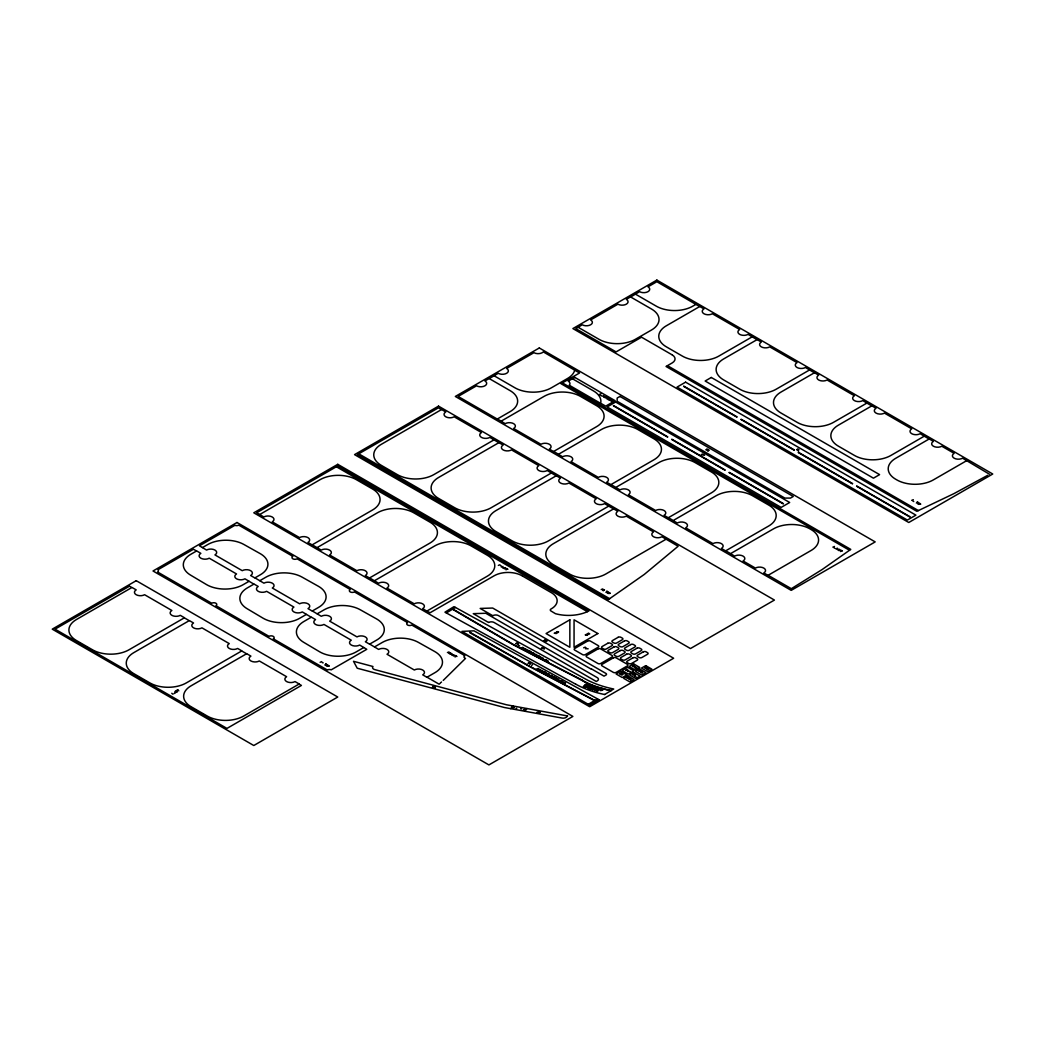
<?xml version="1.0" encoding="UTF-8"?>
<svg xmlns="http://www.w3.org/2000/svg" width="1045" height="1045" viewBox="0 0 1045 1045"><rect width="100%" height="100%" fill="white"/><g stroke="black" fill="none" stroke-linecap="round" stroke-linejoin="round"><path stroke-width="1.5" d="M586.467 634.89L585.252 634.851L585.879 635.269A2.521 1.45 0 0 0 586.206 635.138L587.042 635.308L586.206 635.138M513.84 707.779L514.375 707.569M586.924 687.048L584.86 687.375L585.827 686.369L586.898 686.879M602.586 690.249L600.47 690.575L601.476 689.595L602.56 690.105M556.136 632.329L557.612 632.878M587.826 634.746L586.349 634.197M596.525 691.006L597.453 691.476M599.007 688.746L598.563 689.922L601.202 689.504M329.057 666.096L326.85 666.161L328.248 665.351L329.057 665.926M610.123 593.403L607.929 593.442L609.326 592.633L610.136 593.207M621.723 673.934L619.528 673.973L620.926 673.176L621.723 673.751M627.901 670.341L625.694 670.407L627.091 669.597L627.901 670.172M629.051 678.166L626.856 678.205L628.254 677.395L629.051 677.97M634.55 666.423L632.356 666.462L633.753 665.652L634.55 666.227M634.877 674.861L632.708 674.848L634.106 674.038L634.916 674.613M640.977 671.426L638.808 671.426L640.206 670.616L641.016 671.19M646.777 667.873L644.687 667.977L645.98 667.102L646.777 667.677M920.567 504.239L918.516 504.291L919.796 503.429L920.606 504.003M552.348 676.285L550.166 676.35L551.499 675.514L552.348 676.089M555.77 678.153L553.615 678.179L554.947 677.33L555.809 677.905M536.869 655.293L534.713 655.306L536.059 654.47L536.908 655.045M540.33 657.07L538.149 657.135L539.494 656.299L540.343 656.874M520.671 708.732L521.586 708.889M524.394 709.398L523.401 709.816M540.147 711.802L539.547 712.886L538.149 712.625M629.639 679.394L630.422 679.968M556.384 633.518L554.229 633.218L556.436 633.283M549.37 674.391L548.52 675.488L551.251 675.383M533.943 653.334L533.081 654.444L535.811 654.34M524.812 711.266L526.954 708.562M435.452 687.061L434.629 688.093L433.296 687.741M510.731 708.68L512.899 705.976M516.779 708.288L516.073 708.484M538.175 711.998L536.764 712.376M622.742 674.704L621.292 675.031M584.769 685.22L585.775 684.24L587.029 684.671M588.426 686.46L589.968 685.664M588.217 688.315L587.852 687.714M589.85 686.957L590.856 685.964L590.817 687.101L592.515 686.526L591.509 687.505M593.116 688.067L594.122 687.087M592.476 689.974L593.482 688.995L594.736 689.426M594.84 690.784L596.133 689.896M596.538 689.243L597.544 688.263L598.798 688.694M443.237 680.399L465.534 658.389A2.965 1.711 0 0 1 464.868 655.672L411.782 625.028A2.965 1.711 0 0 1 407.589 625.028A2.965 1.711 0 0 1 407.589 622.611L354.425 591.914A2.965 1.711 0 0 1 350.232 591.914A2.965 1.711 0 0 1 350.232 589.498L297.067 558.801A2.965 1.711 0 0 1 292.874 558.801A2.965 1.711 0 0 1 292.874 556.371L238.743 525.126A2.965 1.711 0 0 1 234.916 525.308L199.438 545.803L206.557 550.062A5.943 3.422 0 0 1 214.943 550.062A5.943 3.422 0 0 1 214.943 554.908L242.244 570.674A5.943 3.422 0 0 1 250.643 570.674A5.943 3.422 0 0 1 250.643 575.521L254.68 577.846M433.361 687.323L432.434 687.519M441.526 681.98L440.846 682.607M440.154 683.234L439.122 684.188L427.052 677.212L434.929 672.667A25.733 14.852 0 0 0 434.668 651.505L418.34 642.348A25.733 14.852 0 0 0 382.209 642.492L374.567 646.907M557.037 631.585L558.631 631.977M621.749 674.234L622.846 674.312M515.642 643.824L516.975 642.975L518.059 643.55M517.588 644.83L518.477 643.942M536.673 669.257L538.018 668.408L539.089 668.983M539.821 670.903L541.545 670.263M541.049 671.556L542.381 670.707L541.937 671.804L543.805 671.439L542.473 672.288M543.844 673.019L545.177 672.183M546.77 674.574L548.116 673.738L549.187 674.312M560.185 681.64L561.518 680.804L562.602 681.366M562.21 682.712L563.804 681.993M564.169 683.744L565.528 682.881L563.673 683.103L564.653 683.613M521.311 648.161L522.657 647.325L523.728 647.9M524.446 649.82L526.171 649.18M525.648 650.473L526.993 649.624L526.549 650.721L528.417 650.369L527.059 651.218M528.43 651.949L529.776 651.113M531.343 653.517L532.689 652.681L533.76 653.256M544.667 660.636L546.012 659.8L547.084 660.375M546.692 661.707L548.285 661.002M446.372 612.971L455.424 607.432M604.676 694.507L613.715 689.008A78.336 45.222 0 0 1 584.743 678.623L453.987 606.649L444.948 612.174L575.638 684.161M527.96 663.418L529.332 662.595L530.39 663.183M529.867 664.463L530.782 663.588M531.644 665.443L532.558 664.581M597.975 690.928L597.152 690.849M588.296 633.074L589.733 633.858L587.525 633.819M588.283 704.304L597.492 698.857M989.524 474.26L962.549 458.193A5.943 3.422 0 0 1 954.15 458.193A5.943 3.422 0 0 1 954.15 453.347L941.806 446.228A5.943 3.422 0 0 1 933.407 446.228A5.943 3.422 0 0 1 933.407 441.382L929.384 439.044M987.773 475.279L953.915 493.645L916.87 511.305L666.031 366.468L672.157 362.942A9.901 5.708 0 0 0 672.157 354.869M488.982 378.63L484.945 380.955A5.943 3.422 0 0 1 484.945 385.801A5.943 3.422 0 0 1 476.546 385.801L458.115 396.447L497.093 418.954M630.357 297.015L626.321 299.34A5.943 3.422 0 0 1 626.321 304.186A5.943 3.422 0 0 1 617.935 304.186L590.634 319.94A5.943 3.422 0 0 1 590.634 324.786A5.943 3.422 0 0 1 582.235 324.786L575.808 328.652L616.08 351.904L641.552 337.195L671.804 354.66M202.482 547.567L207.668 544.576A25.733 14.852 0 0 1 243.785 544.419L260.127 553.589A25.733 14.852 0 0 1 260.388 574.737L254.98 577.872L263.915 583.175A5.943 3.422 0 0 1 272.314 583.175A5.943 3.422 0 0 1 272.314 588.021L299.601 603.788A5.943 3.422 0 0 1 308.001 603.788A5.943 3.422 0 0 1 308.001 608.634L312.037 610.959M259.774 514.493L320.031 479.694A25.733 14.852 0 0 1 356.423 479.694L372.529 488.995A25.733 14.852 0 0 1 372.529 509.999L312.259 544.798L321.194 550.101A5.943 3.422 0 0 1 329.593 550.101A5.943 3.422 0 0 1 329.593 554.96L356.894 570.714A5.943 3.422 0 0 1 365.293 570.714A5.943 3.422 0 0 1 365.293 575.56L369.316 577.885M695.879 304.382L692.744 306.198A25.733 14.852 0 0 1 656.351 306.198L635.53 294.181M572.229 378.826L568.206 381.151A5.943 3.422 0 0 1 569.225 385.226L600.379 403.213M249.01 581.307L243.119 584.717A25.733 14.852 0 0 1 206.466 584.56L190.595 575.129A25.733 14.852 0 0 1 190.856 554.268L196.525 551.002L193.469 549.239L157.886 569.786A2.965 1.711 0 0 1 157.573 571.994L211.691 603.239A2.965 1.711 0 0 1 215.897 603.239A2.965 1.711 0 0 1 215.897 605.669L269.048 636.353A2.965 1.711 0 0 1 273.254 636.353A2.965 1.711 0 0 1 273.254 638.782L327.385 670.028A2.965 1.711 0 0 1 331.2 669.845L366.782 649.311L359.663 645.039A5.943 3.422 0 0 1 351.264 645.039A5.943 3.422 0 0 1 351.264 640.193L323.963 624.44A5.943 3.422 0 0 1 315.564 624.44A5.943 3.422 0 0 1 315.564 619.594L311.541 617.255M493.932 439.906L433.779 474.639A25.733 14.852 0 0 1 397.387 474.639L381.294 465.338A25.733 14.852 0 0 1 381.294 444.334L441.447 409.601L438.391 407.837L357.351 454.627L608.386 599.556L644.282 574.423L678.14 546.248L661.942 536.751A5.943 3.422 0 0 1 653.556 536.751A5.943 3.422 0 0 1 653.556 531.905L626.255 516.139A5.943 3.422 0 0 1 617.856 516.139A5.943 3.422 0 0 1 617.856 511.292L613.833 508.967M259.839 580.68L265.848 577.219A25.733 14.852 0 0 1 301.966 577.062L318.307 586.232A25.733 14.852 0 0 1 318.568 607.38L312.337 610.985L321.272 616.289A5.943 3.422 0 0 1 329.671 616.289A5.943 3.422 0 0 1 329.671 621.148L356.972 636.901A5.943 3.422 0 0 1 365.358 636.901A5.943 3.422 0 0 1 365.358 641.748L369.394 644.073M317.131 547.606L377.402 512.808A25.733 14.852 0 0 1 413.781 512.808L429.887 522.108A25.733 14.852 0 0 1 429.887 543.113L369.616 577.911L378.551 583.228A5.943 3.422 0 0 1 386.95 583.228A5.943 3.422 0 0 1 386.95 588.074L414.251 603.827A5.943 3.422 0 0 1 422.65 603.827A5.943 3.422 0 0 1 422.65 608.673L426.673 611.011M599.255 394.527L600.901 393.847M602.233 396.251L603.879 395.572M605.212 397.962L606.975 397.361M606.845 398.903L608.242 398.106M611.155 401.398L612.553 400.588M752.126 336.869L718.803 356.11A25.733 14.852 0 0 1 682.411 356.11L666.305 346.809A25.733 14.852 0 0 1 666.305 325.805L699.641 306.564L656.861 281.706L647.991 286.826A5.943 3.422 0 0 1 647.991 291.673A5.943 3.422 0 0 1 639.592 291.673L630.658 296.989L651.479 309.006A25.733 14.852 0 0 1 651.479 330.024L635.373 339.311A25.733 14.852 0 0 1 598.994 339.311L578.172 327.294M306.368 614.421L299.654 618.3A25.733 14.852 0 0 1 263.013 618.157L247.142 608.726A25.733 14.852 0 0 1 247.404 587.865L253.883 584.129L244.948 578.812A5.943 3.422 0 0 1 236.549 578.812A5.943 3.422 0 0 1 236.549 573.966L209.248 558.2A5.943 3.422 0 0 1 200.849 558.2A5.943 3.422 0 0 1 200.849 553.354L196.826 551.028M551.303 473.019L491.137 507.752A25.733 14.852 0 0 1 454.745 507.752L438.652 498.452A25.733 14.852 0 0 1 438.652 477.447L498.805 442.714L489.87 437.398A5.943 3.422 0 0 1 481.471 437.398A5.943 3.422 0 0 1 481.471 432.552L454.17 416.798A5.943 3.422 0 0 1 445.784 416.798A5.943 3.422 0 0 1 445.784 411.952L441.748 409.627M171.772 693.279L172.934 694.233M177.964 689.713L175.704 691.019L177.101 691.829M176.396 691.411L177.141 690.98M175.416 692.156L176.174 691.712M174.071 693.567L175.011 693.031M317.21 613.794L324.028 609.862A25.733 14.852 0 0 1 360.159 609.705L376.487 618.875A25.733 14.852 0 0 1 376.749 640.023L369.695 644.099L378.63 649.415A5.943 3.422 0 0 1 387.029 649.415A5.943 3.422 0 0 1 387.029 654.261L414.329 670.015A5.943 3.422 0 0 1 422.729 670.015A5.943 3.422 0 0 1 422.729 674.861L426.752 677.199M374.489 580.72L434.759 545.921A25.733 14.852 0 0 1 471.138 545.921L487.244 555.222A25.733 14.852 0 0 1 487.244 576.226L426.974 611.025L430.031 612.788L494.115 575.795A19.79 11.43 0 0 1 522.108 575.795M809.496 369.982L776.161 389.223A25.733 14.852 0 0 1 739.769 389.223L723.676 379.936A25.733 14.852 0 0 1 723.676 358.918L756.998 339.677L748.063 334.361A5.943 3.422 0 0 1 739.664 334.361A5.943 3.422 0 0 1 739.664 329.515L712.363 313.761A5.943 3.422 0 0 1 703.977 313.761A5.943 3.422 0 0 1 703.977 308.915L699.941 306.59M320.123 662.282L321.769 661.603M324.799 664.973L326.197 664.163M498.36 565.41L500.006 564.744M501.352 567.135L502.998 566.468M705.845 449.846L707.243 449.036L708.288 449.637M363.725 647.547L356.201 651.897A25.733 14.852 0 0 1 319.548 651.74L303.677 642.309A25.733 14.852 0 0 1 303.938 621.462L311.24 617.242L302.305 611.926A5.943 3.422 0 0 1 293.906 611.926A5.943 3.422 0 0 1 293.906 607.08L266.606 591.313A5.943 3.422 0 0 1 258.206 591.313A5.943 3.422 0 0 1 258.206 586.467L254.183 584.142M608.66 506.133L548.494 540.866A25.733 14.852 0 0 1 512.115 540.866L496.009 531.578A25.733 14.852 0 0 1 496.009 510.561L556.162 475.828L547.227 470.524A5.943 3.422 0 0 1 538.828 470.524A5.943 3.422 0 0 1 538.828 465.665L511.541 449.912A5.943 3.422 0 0 1 503.141 449.912A5.943 3.422 0 0 1 503.141 445.065L499.105 442.74M701.104 454.902L702.501 454.092L703.533 454.693M707.779 450.944L709.189 450.134L707.321 450.291L708.262 450.839M504.33 568.846L506.093 568.258M505.963 569.799L507.361 568.989M866.854 403.096L833.518 422.337A25.733 14.852 0 0 1 797.126 422.337L781.033 413.049A25.733 14.852 0 0 1 781.033 392.045L814.369 372.791L805.421 367.487A5.943 3.422 0 0 1 797.021 367.487A5.943 3.422 0 0 1 797.021 362.628L769.734 346.875A5.943 3.422 0 0 1 761.335 346.875A5.943 3.422 0 0 1 761.335 342.028L757.298 339.703M796.577 449.82L797.975 449.023L799.007 449.611M447.417 652.576L449.063 651.91M449.285 653.661L450.709 652.851L448.841 653.007L449.781 653.556M450.408 654.301L452.041 653.634M453.373 656.012L455.137 655.424M455.019 656.965L456.404 656.155M666.018 539.246L605.852 573.979A25.733 14.852 0 0 1 569.473 573.979L553.367 564.692A25.733 14.852 0 0 1 553.367 543.674L613.533 508.941L604.585 503.638A5.943 3.422 0 0 1 596.186 503.638A5.943 3.422 0 0 1 596.186 498.792L568.898 483.025A5.943 3.422 0 0 1 560.499 483.025A5.943 3.422 0 0 1 560.499 478.179L556.462 475.854M601.202 589.563L602.847 588.897M603.083 590.647L604.506 589.837L602.638 589.994L603.579 590.543M605.878 592.267L607.276 591.457M543.857 640.689L545.255 639.893L546.287 640.48M541.336 648.422L542.734 647.613L543.779 648.213M924.211 436.209L890.876 455.463A25.733 14.852 0 0 1 854.496 455.463L838.39 446.163A25.733 14.852 0 0 1 838.39 425.158L871.726 405.917L862.778 400.601A5.943 3.422 0 0 1 854.392 400.601A5.943 3.422 0 0 1 854.392 395.755L827.091 379.988A5.943 3.422 0 0 1 818.692 379.988A5.943 3.422 0 0 1 818.692 375.142L814.669 372.817M583.659 647.795L585.304 647.129M585.461 648.841L586.428 647.978M966.612 460.701L933.276 479.942A25.733 14.852 0 0 1 896.897 479.942L895.748 479.276A25.733 14.852 0 0 1 895.748 458.272L929.083 439.031L920.149 433.714A5.943 3.422 0 0 1 911.749 433.714A5.943 3.422 0 0 1 911.749 428.868L884.449 413.102A5.943 3.422 0 0 1 876.05 413.102A5.943 3.422 0 0 1 876.05 408.255L872.026 405.93M911.684 500.359L913.317 499.68M832.852 547.149L834.485 546.47M835.83 548.873L837.476 548.194M916.347 503.05L917.745 502.24M634.341 667.611L635.295 666.749M627.679 671.543L628.633 670.694M838.808 550.584L840.572 549.983M635.491 668.278L636.901 667.455L635.047 667.624L635.987 668.173M840.441 551.525L841.839 550.728M628.829 679.341L629.795 678.492M634.694 675.984L635.647 675.135M646.555 669.061L647.508 668.199M640.794 672.562L641.748 671.713M641.878 673.189L642.832 672.34M557.965 632.12L557.142 632.094M323.179 662.83L322.33 662.674M501.391 565.972L500.581 565.815M544.367 649.023L543.596 648.841M631.167 679.485L630.318 679.328M587.251 687.231L587.904 687.114M432.656 686.526L433.688 686.761L432.8 687.166M628.816 671.452L630.37 671.504M586.598 648.749L588.165 648.801M556.005 678.349L556.685 678.296M540.539 657.331L541.219 657.279M608.059 399.595L610.084 399.164L609.353 400.353L610.829 399.595L613.088 400.901M647.809 669.688L649.036 669.022L647.952 668.787A2.73 1.581 0 0 0 647.534 669.009L647.43 669.597M538.828 712.168L539.847 712.35M611.299 690.484L607.654 689.713M610.933 690.706L602.416 688.42M177.01 691.868L174.959 691.45L175.717 692.626M607.315 689.922L602.077 688.616A69.192 39.945 0 0 1 581.895 680.373L513.317 644.791L452.511 609.222M546.026 641.107C544.576 642.832 548.416 639.906 546.261 641.212A2.521 1.45 0 0 1 546.496 641.395L546.365 641.264M434.067 687.323L435.034 687.584M593.455 686.852L594.775 687.31M585.278 684.723L586.193 685.037M597.048 688.733L597.962 689.047M585.409 686.238L584.246 685.833L583.241 686.813L584.455 687.218M590.556 687.989L589.38 687.597L588.387 688.564L589.589 688.982M583.763 686.304L584.534 686.578M588.91 688.067L589.68 688.328M592.985 689.478L593.9 689.791M582.261 680.138L513.631 644.621L452.812 609.039M516.321 643.393L517.105 643.798M518.712 645.418L519.692 645.928M544.602 671.883L545.738 672.484M554.582 677.147L553.589 676.624L552.269 677.46L553.301 677.996M558.997 679.472L558.004 678.95L556.685 679.786L557.716 680.321M537.352 668.826L538.149 669.244M547.449 674.143L548.246 674.561M552.949 677.029L553.615 677.369M557.364 679.355L558.03 679.694M560.851 681.209L561.648 681.627M529.201 650.813L530.337 651.414M539.129 656.116L538.136 655.581L536.803 656.417L537.835 656.965M543.518 658.454L542.525 657.932L541.192 658.755L542.224 659.304M521.991 647.73L522.774 648.148M532.036 653.086L532.806 653.504M537.496 655.986L538.149 656.338M541.885 658.337L542.538 658.677M545.346 660.205L546.13 660.623M547.867 662.334L548.847 662.857M528.665 663L529.436 663.418M917.863 503.063L918.673 503.52M607.393 592.267L608.203 592.737M326.314 664.986L327.124 665.443M917.196 501.927L918.281 502.554M919.064 503.011L917.601 503.781M912.821 501.012L913.748 501.548M667.441 365.659L918.437 510.6M797.283 449.415L798.04 449.846M797.753 450.499L798.693 451.035M683.874 386.193L737.038 416.89M741.232 419.306L794.304 449.951M798.511 452.38L852.642 483.626M856.835 486.056L909.999 516.752M683.613 386.35L736.777 417.033M740.97 419.463L794.043 450.108M798.249 452.524L852.38 483.783M856.573 486.199L909.738 516.896M706.564 449.428L707.308 449.859M607.694 397.779L608.778 398.406M608.869 399.425L609.64 399.869M610.149 400L610.894 400.431M600.392 395.18L601.332 395.715M701.809 454.484L702.567 454.928M613.624 405.617L667.755 436.875M671.948 439.292L725.112 469.989M729.319 472.405L783.436 503.664M613.363 405.773L667.494 437.019M671.7 439.449L724.851 470.132M729.057 472.562L783.175 503.808M562.393 382.901L850.774 549.396L822.128 569.551L791.339 588.688L768.14 575.286L811.038 550.519A25.733 14.852 0 0 0 811.038 529.515L809.888 528.848A25.733 14.852 0 0 0 773.509 528.848L730.612 553.615L725.739 550.806L768.637 526.04A25.733 14.852 0 0 0 768.637 505.022L752.531 495.735A25.733 14.852 0 0 0 716.138 495.735L673.241 520.501L668.382 517.693L711.279 492.926A25.733 14.852 0 0 0 711.279 471.909L695.173 462.622A25.733 14.852 0 0 0 658.781 462.622L615.884 487.388L611.011 484.566L653.909 459.8A25.733 14.852 0 0 0 653.909 438.796L637.816 429.495A25.733 14.852 0 0 0 601.424 429.495L558.526 454.261L553.654 451.453L596.551 426.687A25.733 14.852 0 0 0 596.551 405.682L580.458 396.382A25.733 14.852 0 0 0 544.066 396.382L501.169 421.148L497.394 418.98L510.104 411.639A25.733 14.852 0 0 0 510.104 390.634L489.282 378.617L498.217 373.3A5.943 3.422 0 0 0 506.616 373.3A5.943 3.422 0 0 0 506.616 368.454L533.917 352.688A5.943 3.422 0 0 0 543.322 351.904L579.557 372.987L560.995 383.698L849.546 550.297M841.29 550.401L842.374 551.028M833.988 547.802L834.916 548.338M494.154 375.795L514.976 387.826A25.733 14.852 0 0 0 551.355 387.826L567.461 378.525A25.733 14.852 0 0 0 574.724 370.191M501.208 421.318L505.231 423.656A5.943 3.422 0 0 1 513.631 423.656A5.943 3.422 0 0 1 513.631 428.502L540.931 444.256A5.943 3.422 0 0 1 549.33 444.256A5.943 3.422 0 0 1 549.33 449.102L553.354 451.427M558.566 454.444L562.602 456.769A5.943 3.422 0 0 1 570.988 456.769A5.943 3.422 0 0 1 570.988 461.616L598.289 477.369A5.943 3.422 0 0 1 606.688 477.369A5.943 3.422 0 0 1 606.688 482.228L610.711 484.553M615.923 487.558L619.959 489.883A5.943 3.422 0 0 1 628.358 489.883A5.943 3.422 0 0 1 628.358 494.729L655.646 510.496A5.943 3.422 0 0 1 664.045 510.496A5.943 3.422 0 0 1 664.045 515.342L668.082 517.667M673.28 520.671L677.317 522.996A5.943 3.422 0 0 1 685.716 522.996A5.943 3.422 0 0 1 685.716 527.843L713.004 543.609A5.943 3.422 0 0 1 721.403 543.609A5.943 3.422 0 0 1 721.403 548.455L725.439 550.78M730.651 553.785L734.674 556.11A5.943 3.422 0 0 1 743.073 556.11A5.943 3.422 0 0 1 743.073 560.969L755.417 568.088A5.943 3.422 0 0 1 763.804 568.088A5.943 3.422 0 0 1 763.804 572.934L767.84 575.259M606.727 591.143L607.811 591.77M608.595 592.228L607.027 592.933M358.748 453.817L609.705 598.707M336.359 466.749L587.394 611.665M522.448 575.991L551.368 592.685A19.724 11.39 0 0 1 551.055 608.974A2.469 1.424 0 0 0 550.95 610.972L555.47 613.689A30.423 17.569 0 0 0 588.923 610.933L337.757 465.939L256.717 512.729L263.836 516.988A5.943 3.422 0 0 1 272.236 516.988A5.943 3.422 0 0 1 272.236 521.834L299.536 537.6A5.943 3.422 0 0 1 307.922 537.6A5.943 3.422 0 0 1 307.922 542.446L311.959 544.772M506.812 568.676L507.896 569.303M635.099 676.233L636.039 676.768M544.563 640.285L545.32 640.716M591.143 668.722L604.023 676.154L605.93 675.057A1.985 1.136 0 0 0 605.93 673.437L492.691 608.046L480.178 608.425L492.783 615.714M590.804 668.931L498.517 615.636A3.958 2.286 0 0 0 493.031 615.583M542.055 648.004L542.799 648.436M488.564 622.493L473.267 613.65L485.781 613.271L597.283 677.656A3.958 2.286 0 0 1 597.283 680.883L596.264 681.471L494.154 622.506A3.958 2.286 0 0 0 488.825 622.363M455.855 655.842L456.939 656.469M325.648 663.849L326.732 664.476M327.516 664.947L325.805 665.56M132.153 587.551L136.19 589.876A5.943 3.422 0 0 0 136.19 594.723A5.943 3.422 0 0 0 144.589 594.723L171.876 610.489A5.943 3.422 0 0 0 171.876 615.335A5.943 3.422 0 0 0 180.276 615.335L184.312 617.66M189.524 620.665L193.547 622.99A5.943 3.422 0 0 0 193.547 627.849A5.943 3.422 0 0 0 201.946 627.849L229.247 643.602A5.943 3.422 0 0 0 229.247 648.449A5.943 3.422 0 0 0 237.633 648.449L241.669 650.774M246.881 653.791L250.905 656.116A5.943 3.422 0 0 0 250.905 660.962A5.943 3.422 0 0 0 259.304 660.962L286.604 676.716A5.943 3.422 0 0 0 286.604 681.562A5.943 3.422 0 0 0 295.003 681.562L299.027 683.887M177.415 690.027L178.813 690.836M703.716 454.797L704.617 455.32M469.95 632.329L529.175 665.992L594.827 700.437M469.61 632.525L528.861 666.174L594.527 700.607M604.676 694.52A78.323 45.222 0 0 1 575.717 684.122M602.429 688.394A68.434 39.514 0 0 1 582.209 680.217M524.956 648.71L522.944 648.788L524.956 648.684M531.526 652.224L529.515 652.354L531.526 652.224M545.477 659.682L543.478 659.839L545.477 659.708M586.585 685.533L588.557 685.429L586.585 685.507M590.961 689.151L592.933 689.047L590.961 689.151M594.291 688.159L596.264 688.067L594.291 688.159M451.949 654.98L453.961 654.928L451.962 654.901M502.906 567.814L504.918 567.735L502.906 567.814M603.788 396.93L605.8 396.865L603.788 396.865M837.372 549.552L839.383 549.461L837.372 549.552M538.319 669.884L540.33 669.806L538.319 669.884M544.928 673.372L546.94 673.28L544.941 673.32M558.971 680.765L560.982 680.687L558.971 680.739M513.382 707.308L512.285 707.413L513.382 707.308M524.577 709.437L525.361 709.882L524.577 709.437M567.526 715.956L566.834 716.831A3.958 2.286 0 0 1 562.04 718.059L504.382 707.504L357.207 668.212L353.51 661.302L372.974 666.501A3.958 2.286 0 0 0 374.815 669.623L506.551 704.787L567.526 715.956M598.903 699.654L589.68 705.114L461.955 631.376L473.999 630.84L598.903 699.654M136.229 580.68L52.25 629.155L253.791 745.516L337.757 697.028L136.229 580.68M236.993 522.5L153.014 570.988L488.916 764.914L572.882 716.426L236.993 522.5M337.757 464.32L253.791 512.808L589.68 706.733L673.646 658.245L337.757 464.32M438.521 406.139L354.555 454.627L690.445 648.553L774.423 600.065L438.521 406.139M539.298 347.972L455.32 396.447L791.209 590.373L875.187 541.898L539.298 347.972M656.861 280.086L572.882 328.574L908.771 522.5L992.75 474.012L656.861 280.086M129.502 586.167L55.045 629.155L226.961 728.417L301.417 685.429L299.066 684.07L243.655 716.06A25.733 14.852 0 0 1 207.276 716.06L191.17 706.76A25.733 14.852 0 0 1 191.17 685.755L246.581 653.765L241.708 650.957L186.297 682.934A25.733 14.852 0 0 1 149.918 682.934L133.812 673.646A25.733 14.852 0 0 1 133.812 652.629L189.223 620.652L184.351 617.83L128.94 649.82A25.733 14.852 0 0 1 92.548 649.82L76.455 640.533A25.733 14.852 0 0 1 76.455 619.515L131.853 587.525L129.502 586.167M574.894 377.454L572.529 378.812L593.351 390.83A25.733 14.852 0 0 1 600.679 403.239L605.721 406.139L615.152 400.692L574.894 377.454M619.946 396.421L617.151 398.027L617.151 401.267L784.86 498.086L790.464 498.086L793.259 496.479L619.946 396.421M615.662 402.025L607.119 406.949L781.137 507.413L789.68 502.488L615.662 402.025M685.598 382.17L677.056 387.094L907.373 520.07L915.916 515.146L685.598 382.17M711.292 377.467L705.14 381.02L873.437 478.179L879.59 474.626L711.292 377.467M569.852 619.803L546.065 633.544L569.852 647.273L569.852 619.803M597.844 633.544L574.058 647.273L574.058 619.803L597.844 633.544M587.59 641.081L574.75 648.488A1.985 1.136 0 0 0 574.75 650.108L582.548 654.601A1.985 1.136 0 0 0 585.344 654.601L598.184 647.195A1.985 1.136 0 0 0 598.184 645.575L590.386 641.081A1.985 1.136 0 0 0 587.59 641.081M597.936 648.945L586.741 655.411A1.985 1.136 0 0 0 586.741 657.031L597.936 663.497A1.985 1.136 0 0 0 600.744 663.497L611.939 657.031A1.985 1.136 0 0 0 611.939 655.411L600.744 648.945A1.985 1.136 0 0 0 597.936 648.945M607.733 643.289L602.142 646.528A1.985 1.136 0 0 0 602.142 648.135L603.54 648.945A1.985 1.136 0 0 0 606.335 648.945L611.939 645.719A1.985 1.136 0 0 0 611.939 644.099L610.541 643.289A1.985 1.136 0 0 0 607.733 643.289M618.117 637.306L612.514 640.533A1.985 1.136 0 0 0 612.514 642.153L613.911 642.962A1.985 1.136 0 0 0 616.72 642.962L622.311 639.723A1.985 1.136 0 0 0 622.311 638.103L620.913 637.306A1.985 1.136 0 0 0 618.117 637.306M614.042 646.933L608.438 650.16A1.985 1.136 0 0 0 608.438 651.78L609.836 652.589A1.985 1.136 0 0 0 612.631 652.589L618.235 649.35A1.985 1.136 0 0 0 618.235 647.73L616.837 646.933A1.985 1.136 0 0 0 614.042 646.933M624.414 640.938L618.81 644.164A1.985 1.136 0 0 0 618.81 645.784L620.207 646.594A1.985 1.136 0 0 0 623.016 646.594L628.607 643.367A1.985 1.136 0 0 0 628.607 641.748L627.209 640.938A1.985 1.136 0 0 0 624.414 640.938M620.338 650.565L614.734 653.791A1.985 1.136 0 0 0 614.734 655.411L616.132 656.221A1.985 1.136 0 0 0 618.94 656.221L624.531 652.981A1.985 1.136 0 0 0 624.531 651.375L623.134 650.565A1.985 1.136 0 0 0 620.338 650.565M630.71 644.569L625.106 647.809A1.985 1.136 0 0 0 625.106 649.415L626.517 650.225A1.985 1.136 0 0 0 629.312 650.225L634.903 646.999A1.985 1.136 0 0 0 634.903 645.379L633.505 644.569A1.985 1.136 0 0 0 630.71 644.569M613.337 657.841L602.142 664.293A1.985 1.136 0 0 0 602.142 665.913L613.337 672.379A1.985 1.136 0 0 0 616.132 672.379L627.327 665.913A1.985 1.136 0 0 0 627.327 664.293L616.132 657.841A1.985 1.136 0 0 0 613.337 657.841M626.634 654.196L621.03 657.436A1.985 1.136 0 0 0 621.03 659.042L622.428 659.852A1.985 1.136 0 0 0 625.237 659.852L630.827 656.626A1.985 1.136 0 0 0 630.827 655.006L629.43 654.196A1.985 1.136 0 0 0 626.634 654.196M637.006 648.213L631.415 651.44A1.985 1.136 0 0 0 631.415 653.06L632.813 653.87A1.985 1.136 0 0 0 635.608 653.87L641.212 650.63A1.985 1.136 0 0 0 641.212 649.023L639.801 648.213A1.985 1.136 0 0 0 637.006 648.213M632.93 657.841L627.327 661.067A1.985 1.136 0 0 0 627.327 662.687L628.737 663.497A1.985 1.136 0 0 0 631.533 663.497L637.123 660.257A1.985 1.136 0 0 0 637.123 658.637L635.726 657.841A1.985 1.136 0 0 0 632.93 657.841M643.302 651.845L637.711 655.071A1.985 1.136 0 0 0 637.711 656.691L639.109 657.501A1.985 1.136 0 0 0 641.904 657.501L647.508 654.274A1.985 1.136 0 0 0 647.508 652.655L646.11 651.845A1.985 1.136 0 0 0 643.302 651.845M620.691 671.373L616.132 673.999L622.297 677.552L626.843 674.926L620.691 671.373M627.679 667.337L622.088 670.563L628.241 674.116L633.845 670.89L627.679 667.337M633.636 663.902L629.077 666.527L635.242 670.08L639.788 667.455L633.636 663.902M627.888 675.932L623.695 678.362L629.861 681.915L634.054 679.498L627.888 675.932M633.845 672.497L629.639 674.926L635.804 678.479L639.997 676.063L633.845 672.497M639.788 669.074L635.595 671.491L641.748 675.044L645.954 672.627L639.788 669.074M645.745 665.639L641.539 668.055L647.704 671.608L651.897 669.192L645.745 665.639"/></g></svg>
